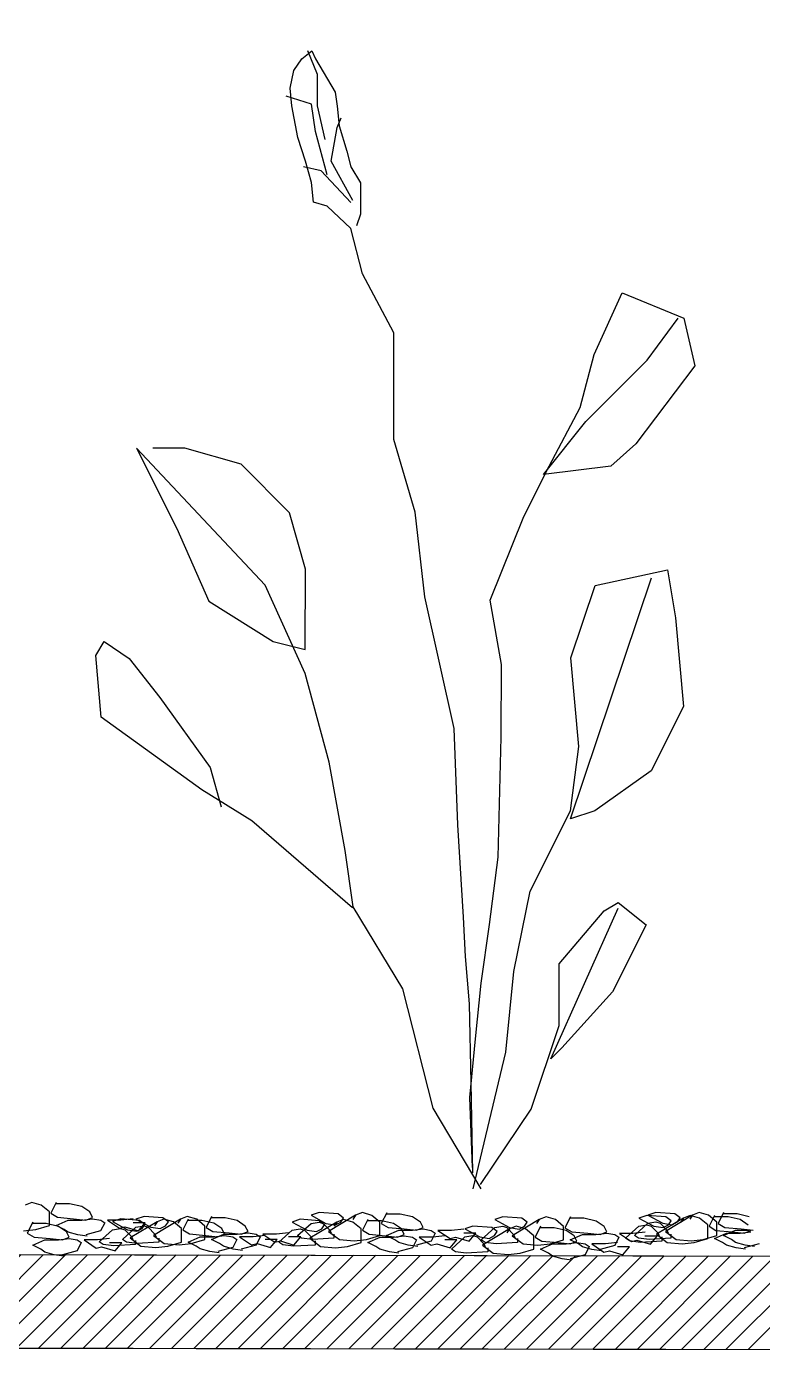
# Model space of a CAD drawing. Header units: feet. Extents: x 0 to 10.5, y 0 to 7.5.
# Drawn here: x 5.8904 to 6.117, y 3.8395 to 4.2494 of the extents above; entities that cross this region are included whole.
import ezdxf

# ---------------------------------------------------------------- set-up
doc = ezdxf.new("R2010")
doc.units = ezdxf.units.FT
doc.header["$MEASUREMENT"] = 0
doc.layers.add('MECK-DETAIL', color=7, linetype='CONTINUOUS')

msp = doc.modelspace()

# ---------------------------------------------------------------- hatches: boundary and pattern name
at = {"layer": 'MECK-DETAIL'}
h = msp.add_hatch(dxfattribs=at)
h.set_pattern_fill('ANSI31', color=256, scale=0.038702, style=0)
h.set_pattern_definition([(45, (-63.685412, -38.2201696), (-0.00342077202, 0.00342077202), [])])
h.paths.add_polyline_path([(3.82192, 4.4973), (4.78339, 3.87347), (7.55243, 3.86831), (8.51066, 4.48992), (8.51846, 4.46065), (7.56349, 3.83949), (4.77485, 3.84468), (3.82212, 4.46211)])

# ---------------------------------------------------------------- linework, layer by layer
for p, q in [((5.97272, 4.23592), (5.97515, 4.23955)), ((5.97515, 4.23955), (5.97818, 4.24196)), ((5.97999, 4.2347), (5.97697, 4.24197)), ((5.97818, 4.24196), (5.97939, 4.23954)), ((5.97939, 4.23954), (5.98543, 4.22924)), ((5.9715, 4.23048), (5.97272, 4.23592)), ((5.97997, 4.22502), (5.97999, 4.2347)), ((5.97815, 4.22563), (5.97028, 4.22806)), ((5.97209, 4.22503), (5.9715, 4.23048)), ((5.98543, 4.22924), (5.98603, 4.22501)), ((5.97389, 4.21535), (5.97209, 4.22503)), ((5.97935, 4.21715), (5.97815, 4.22563)), ((5.98237, 4.21473), (5.97997, 4.22502)), ((5.98603, 4.22501), (5.98662, 4.21895)), ((5.98601, 4.21835), (5.98723, 4.22137)), ((5.98662, 4.21895), (5.98903, 4.21108)), ((5.9763, 4.20808), (5.97389, 4.21535)), ((5.98296, 4.20383), (5.97935, 4.21715)), ((5.98418, 4.20807), (5.98601, 4.21835)), ((5.98903, 4.21108), (5.99023, 4.20624)), ((5.98114, 4.20505), (5.97569, 4.20627)), ((5.97811, 4.20142), (5.9763, 4.20808)), ((5.99082, 4.19595), (5.98418, 4.20807)), ((5.99023, 4.20624), (5.99325, 4.20139)), ((5.99021, 4.19535), (5.98114, 4.20505)), ((5.9787, 4.19537), (5.97811, 4.20142)), ((5.99325, 4.20139), (5.99324, 4.19534)), ((5.98294, 4.19415), (5.9787, 4.19537)), ((5.99021, 4.18727), (5.98294, 4.19415)), ((5.99324, 4.19534), (5.99323, 4.19171)), ((5.99323, 4.19171), (5.99201, 4.18808)), ((5.99382, 4.17334), (5.99021, 4.18727)), ((6.00348, 4.15517), (5.99382, 4.17334)), ((6.06518, 4.14856), (6.07383, 4.16747)), ((6.07383, 4.16747), (6.09276, 4.15969)), ((6.08154, 4.14681), (6.09104, 4.15969)), ((6.09276, 4.15969), (6.09618, 4.14506)), ((6.00343, 4.12238), (6.00348, 4.15517)), ((6.06084, 4.13222), (6.06518, 4.14856)), ((6.06256, 4.12791), (6.08154, 4.14681)), ((6.09618, 4.14506), (6.07805, 4.121)), ((6.05133, 4.11417), (6.06084, 4.13222)), ((6.04961, 4.11159), (6.06256, 4.12791)), ((6.01005, 4.09998), (6.00343, 4.12238)), ((6.07805, 4.121), (6.07028, 4.11413)), ((5.96383, 4.07755), (5.92425, 4.11972)), ((5.92425, 4.11972), (5.93659, 4.09494)), ((5.93912, 4.11969), (5.9292, 4.11971)), ((5.95646, 4.11471), (5.93912, 4.11969)), ((5.9713, 4.09982), (5.95646, 4.11471)), ((6.04355, 4.09869), (6.05133, 4.11417)), ((6.07028, 4.11413), (6.04961, 4.11159)), ((5.97623, 4.08248), (5.9713, 4.09982)), ((6.01303, 4.07395), (6.01005, 4.09998)), ((6.03317, 4.0729), (6.04355, 4.09869)), ((5.93659, 4.09494), (5.94647, 4.07263)), ((5.97618, 4.05772), (5.97623, 4.08248)), ((6.05788, 4.00557), (6.08281, 4.07981)), ((6.06545, 4.07736), (6.08777, 4.08227)), ((6.08777, 4.08227), (6.09022, 4.06741)), ((5.97617, 4.05029), (5.96383, 4.07755)), ((6.05798, 4.05509), (6.06545, 4.07736)), ((5.94647, 4.07263), (5.96627, 4.06021)), ((6.02204, 4.03339), (6.01303, 4.07395)), ((6.03658, 4.0531), (6.03317, 4.0729)), ((6.09022, 4.06741), (6.09265, 4.04017)), ((5.91164, 4.05582), (5.91423, 4.06012)), ((5.91423, 4.06012), (5.92197, 4.05494)), ((5.96627, 4.06021), (5.97618, 4.05772)), ((5.91333, 4.03689), (5.91164, 4.05582)), ((5.92197, 4.05494), (5.93143, 4.04288)), ((6.0604, 4.02785), (6.05798, 4.05509)), ((6.03653, 4.03073), (6.03658, 4.0531)), ((5.98356, 4.02304), (5.97617, 4.05029)), ((5.93143, 4.04288), (5.94689, 4.02134)), ((6.09265, 4.04017), (6.0827, 4.02038)), ((5.94429, 4.01446), (5.91333, 4.03689)), ((6.02319, 4.00374), (6.02204, 4.03339)), ((6.0356, 3.99373), (6.03653, 4.03073)), ((6.05789, 4.00804), (6.0604, 4.02785)), ((5.98846, 3.99579), (5.98356, 4.02304)), ((5.94689, 4.02134), (5.95031, 4.00928)), ((6.0827, 4.02038), (6.06533, 4.00803)), ((5.95978, 4.00496), (5.94429, 4.01446)), ((6.04545, 3.9833), (6.05789, 4.00804)), ((6.06533, 4.00803), (6.05788, 4.00557)), ((5.99074, 3.97823), (5.95978, 4.00496)), ((6.02496, 3.97529), (6.02319, 4.00374)), ((5.99091, 3.97845), (5.98846, 3.99579)), ((6.03298, 3.97309), (6.0356, 3.99373)), ((6.04045, 3.95855), (6.04545, 3.9833)), ((6.00619, 3.95325), (5.99091, 3.97845)), ((6.0518, 3.93166), (6.07256, 3.97808)), ((6.05444, 3.96091), (6.06825, 3.97723)), ((6.06825, 3.97723), (6.07256, 3.9798)), ((6.07256, 3.9798), (6.08116, 3.9729)), ((6.02554, 3.96319), (6.02496, 3.97529)), ((6.03036, 3.95502), (6.03298, 3.97309)), ((6.08116, 3.9729), (6.07079, 3.95227)), ((6.02673, 3.94867), (6.02554, 3.96319)), ((6.05441, 3.94198), (6.05444, 3.96091)), ((6.03792, 3.93379), (6.04045, 3.95855)), ((6.01558, 3.9165), (6.00619, 3.95325)), ((6.02861, 3.93782), (6.03036, 3.95502)), ((6.07079, 3.95227), (6.05525, 3.93509)), ((6.02729, 3.92446), (6.02673, 3.94867)), ((6.04574, 3.91618), (6.05441, 3.94198)), ((6.02685, 3.91975), (6.02861, 3.93782)), ((6.02793, 3.89171), (6.03792, 3.93379)), ((6.05525, 3.93509), (6.0518, 3.93166)), ((6.02784, 3.89662), (6.02729, 3.92446)), ((6.02768, 3.89824), (6.02685, 3.91975)), ((6.03041, 3.89171), (6.01558, 3.9165)), ((6.0302, 3.89298), (6.04574, 3.91618)), ((5.89197, 3.88749), (5.88989, 3.88667)), ((5.89488, 3.88666), (5.89197, 3.88749)), ((5.89738, 3.88457), (5.89488, 3.88666)), ((5.89946, 3.88748), (5.89779, 3.88416)), ((5.90362, 3.88706), (5.89946, 3.88706)), ((5.90736, 3.88622), (5.90362, 3.88706)), ((5.89737, 3.88042), (5.89738, 3.88457)), ((5.89779, 3.88416), (5.89987, 3.88291)), ((5.89987, 3.88291), (5.90486, 3.88248)), ((5.90486, 3.88248), (5.9086, 3.88206)), ((5.90735, 3.88206), (5.91068, 3.88247)), ((5.90985, 3.88455), (5.90736, 3.88622)), ((5.9086, 3.88206), (5.91068, 3.88289)), ((5.91068, 3.88289), (5.90985, 3.88455)), ((5.91068, 3.88247), (5.91318, 3.88205)), ((5.91934, 3.88239), (5.91684, 3.88157)), ((5.92516, 3.88197), (5.91934, 3.88239)), ((5.92316, 3.88245), (5.91942, 3.88204)), ((5.92654, 3.88318), (5.92404, 3.88235)), ((5.92404, 3.88235), (5.92861, 3.87985)), ((5.93236, 3.88275), (5.92654, 3.88318)), ((5.93265, 3.88237), (5.93057, 3.88154)), ((5.93402, 3.8815), (5.93236, 3.88275)), ((5.93556, 3.88153), (5.93265, 3.88237)), ((5.93985, 3.88315), (5.93777, 3.88232)), ((5.94014, 3.88235), (5.93847, 3.87903)), ((5.94276, 3.88231), (5.93985, 3.88315)), ((5.94734, 3.88314), (5.94567, 3.87982)), ((5.9515, 3.88271), (5.94734, 3.88272)), ((5.95524, 3.88188), (5.9515, 3.88271)), ((5.98048, 3.88437), (5.97798, 3.88354)), ((5.97798, 3.88354), (5.98255, 3.88104)), ((5.9863, 3.88394), (5.98048, 3.88437)), ((5.99171, 3.88352), (5.98338, 3.87855)), ((5.98796, 3.88269), (5.9863, 3.88394)), ((5.98713, 3.88145), (5.98796, 3.88269)), ((5.99171, 3.88352), (5.99087, 3.88227)), ((5.99379, 3.88435), (5.99171, 3.88352)), ((5.9967, 3.88351), (5.99379, 3.88435)), ((5.99919, 3.88143), (5.9967, 3.88351)), ((6.00128, 3.88433), (5.99961, 3.88101)), ((6.00543, 3.88391), (6.00127, 3.88392)), ((6.00918, 3.88307), (6.00543, 3.88391)), ((6.01167, 3.8814), (6.00918, 3.88307)), ((6.03704, 3.88306), (6.03454, 3.88223)), ((6.04286, 3.88263), (6.03704, 3.88306)), ((6.04452, 3.88138), (6.04286, 3.88263)), ((6.05035, 3.88304), (6.04827, 3.88221)), ((6.05326, 3.8822), (6.05035, 3.88304)), ((6.05784, 3.88302), (6.05617, 3.8797)), ((6.06199, 3.8826), (6.05783, 3.88261)), ((6.06574, 3.88176), (6.06199, 3.8826)), ((6.08144, 3.88351), (6.07894, 3.88268)), ((6.07894, 3.88268), (6.08351, 3.88018)), ((6.08726, 3.88308), (6.08144, 3.88351)), ((6.08421, 3.88439), (6.08171, 3.88356)), ((6.08171, 3.88356), (6.08628, 3.88106)), ((6.09003, 3.88396), (6.08421, 3.88439)), ((6.09267, 3.88266), (6.08434, 3.87769)), ((6.09544, 3.88354), (6.08711, 3.87857)), ((6.08892, 3.88183), (6.08726, 3.88308)), ((6.0917, 3.88271), (6.09003, 3.88396)), ((6.09086, 3.88147), (6.0917, 3.88271)), ((6.09267, 3.88266), (6.09183, 3.88141)), ((6.09475, 3.88348), (6.09267, 3.88266)), ((6.09544, 3.88354), (6.09461, 3.88229)), ((6.09766, 3.88265), (6.09475, 3.88348)), ((6.09752, 3.88437), (6.09544, 3.88354)), ((6.10043, 3.88353), (6.09752, 3.88437)), ((6.10015, 3.88057), (6.09766, 3.88265)), ((6.10292, 3.88145), (6.10043, 3.88353)), ((6.10224, 3.88347), (6.10057, 3.88015)), ((6.1064, 3.88305), (6.10224, 3.88305)), ((6.10501, 3.88435), (6.10334, 3.88103)), ((6.10917, 3.88393), (6.10501, 3.88394)), ((6.11014, 3.88221), (6.1064, 3.88305)), ((6.11291, 3.88309), (6.10917, 3.88393)), ((5.88946, 3.87877), (5.89321, 3.87918)), ((5.89225, 3.88138), (5.89058, 3.87806)), ((5.89641, 3.88096), (5.89225, 3.88096)), ((5.89321, 3.87918), (5.89737, 3.88042)), ((5.90015, 3.88012), (5.89641, 3.88096)), ((5.89945, 3.88041), (5.90319, 3.88207)), ((5.90194, 3.87916), (5.89945, 3.88041)), ((5.90265, 3.87845), (5.90015, 3.88012)), ((5.90319, 3.87833), (5.90194, 3.87916)), ((5.90348, 3.87679), (5.90265, 3.87845)), ((5.90319, 3.88207), (5.90735, 3.88206)), ((5.9061, 3.87749), (5.90319, 3.87833)), ((5.91317, 3.87873), (5.90859, 3.87749)), ((5.91267, 3.87534), (5.91684, 3.87907)), ((5.91442, 3.88122), (5.91317, 3.87873)), ((5.91318, 3.88205), (5.91442, 3.88122)), ((5.91942, 3.88204), (5.91526, 3.88205)), ((5.91526, 3.88205), (5.919, 3.87955)), ((5.91684, 3.88157), (5.92141, 3.87906)), ((5.91684, 3.87907), (5.91933, 3.87948)), ((5.919, 3.87955), (5.92066, 3.87996)), ((5.91933, 3.87948), (5.92058, 3.87906)), ((5.91987, 3.87612), (5.92404, 3.87986)), ((5.92058, 3.87906), (5.92266, 3.87698)), ((5.92066, 3.87996), (5.92482, 3.8787)), ((5.92141, 3.87906), (5.92432, 3.87864)), ((5.93057, 3.88154), (5.92224, 3.87657)), ((5.9269, 3.88119), (5.92316, 3.8812)), ((5.92404, 3.87986), (5.92653, 3.88027)), ((5.92432, 3.87864), (5.92599, 3.87947)), ((5.92482, 3.8787), (5.9269, 3.88119)), ((5.92682, 3.88072), (5.92516, 3.88197)), ((5.92599, 3.87947), (5.92682, 3.88072)), ((5.92653, 3.88027), (5.92778, 3.87985)), ((5.92778, 3.87985), (5.92986, 3.87777)), ((5.92861, 3.87985), (5.93152, 3.87943)), ((5.93777, 3.88232), (5.92944, 3.87735)), ((5.93057, 3.88154), (5.92974, 3.88029)), ((5.93152, 3.87943), (5.93319, 3.88025)), ((5.93319, 3.88025), (5.93402, 3.8815)), ((5.93805, 3.87945), (5.93556, 3.88153)), ((5.93777, 3.88232), (5.93693, 3.88108)), ((5.93805, 3.87529), (5.93805, 3.87945)), ((5.93847, 3.87903), (5.94055, 3.87778)), ((5.9443, 3.88193), (5.94014, 3.88194)), ((5.94525, 3.88023), (5.94276, 3.88231)), ((5.94804, 3.88109), (5.9443, 3.88193)), ((5.94524, 3.87608), (5.94525, 3.88023)), ((5.94567, 3.87982), (5.94774, 3.87857)), ((5.94774, 3.87857), (5.95274, 3.87814)), ((5.95053, 3.87942), (5.94804, 3.88109)), ((5.95136, 3.87776), (5.95053, 3.87942)), ((5.95773, 3.88021), (5.95524, 3.88188)), ((5.95648, 3.87772), (5.95856, 3.87855)), ((5.95856, 3.87855), (5.95773, 3.88021)), ((5.968, 3.87524), (5.97217, 3.87897)), ((5.97217, 3.87897), (5.97467, 3.87938)), ((5.97467, 3.88229), (5.97218, 3.88146)), ((5.97218, 3.88146), (5.97675, 3.87896)), ((5.97381, 3.87732), (5.97797, 3.88105)), ((5.9805, 3.88186), (5.97467, 3.88229)), ((5.97467, 3.87938), (5.97591, 3.87896)), ((5.97591, 3.87896), (5.97799, 3.87688)), ((5.97675, 3.87896), (5.97966, 3.87854)), ((5.9859, 3.88144), (5.97757, 3.87647)), ((5.97797, 3.88105), (5.98047, 3.88146)), ((5.97966, 3.87854), (5.98132, 3.87937)), ((5.98047, 3.88146), (5.98172, 3.88104)), ((5.98216, 3.88061), (5.9805, 3.88186)), ((5.98132, 3.87937), (5.98216, 3.88061)), ((5.98172, 3.88104), (5.98379, 3.87896)), ((5.98255, 3.88104), (5.98546, 3.88062)), ((5.98338, 3.87855), (5.9867, 3.87605)), ((5.98379, 3.87896), (5.98421, 3.87813)), ((5.9859, 3.88144), (5.98507, 3.88019)), ((5.98546, 3.88062), (5.98713, 3.88145)), ((5.98798, 3.88226), (5.9859, 3.88144)), ((5.99089, 3.88143), (5.98798, 3.88226)), ((5.99339, 3.87935), (5.99089, 3.88143)), ((5.99338, 3.87519), (5.99339, 3.87935)), ((5.99547, 3.88225), (5.9938, 3.87893)), ((5.9938, 3.87893), (5.99588, 3.87768)), ((5.99963, 3.88183), (5.99547, 3.88183)), ((5.99918, 3.87727), (5.99919, 3.88143)), ((5.99961, 3.88101), (6.00168, 3.87976)), ((6.00337, 3.88099), (5.99963, 3.88183)), ((6.00126, 3.87727), (6.00501, 3.87892)), ((6.00168, 3.87976), (6.00667, 3.87934)), ((6.00587, 3.87932), (6.00337, 3.88099)), ((6.00501, 3.87892), (6.00917, 3.87892)), ((6.0067, 3.87766), (6.00587, 3.87932)), ((6.00667, 3.87934), (6.01042, 3.87891)), ((6.00917, 3.87892), (6.0125, 3.87932)), ((6.01042, 3.87891), (6.0125, 3.87974)), ((6.0125, 3.87974), (6.01167, 3.8814)), ((6.0125, 3.87932), (6.01499, 3.8789)), ((6.01499, 3.8789), (6.01624, 3.87807)), ((6.02123, 3.87889), (6.01707, 3.8789)), ((6.01707, 3.8789), (6.02081, 3.8764)), ((6.02498, 3.8793), (6.02123, 3.87889)), ((6.02785, 3.88018), (6.02535, 3.87935)), ((6.02535, 3.87935), (6.02992, 3.87685)), ((6.03367, 3.87975), (6.02785, 3.88018)), ((6.03037, 3.87601), (6.03453, 3.87974)), ((6.03908, 3.87933), (6.03075, 3.87436)), ((6.03533, 3.8785), (6.03367, 3.87975)), ((6.0345, 3.87726), (6.03533, 3.8785)), ((6.03453, 3.87974), (6.03703, 3.88015)), ((6.03454, 3.88223), (6.03911, 3.87973)), ((6.03703, 3.88015), (6.03828, 3.87973)), ((6.03908, 3.87933), (6.03824, 3.87808)), ((6.03828, 3.87973), (6.04035, 3.87765)), ((6.04116, 3.88015), (6.03908, 3.87933)), ((6.03911, 3.87973), (6.04202, 3.87931)), ((6.04827, 3.88221), (6.03994, 3.87724)), ((6.04407, 3.87932), (6.04116, 3.88015)), ((6.04202, 3.87931), (6.04369, 3.88014)), ((6.04369, 3.88014), (6.04452, 3.88138)), ((6.04656, 3.87724), (6.04407, 3.87932)), ((6.04865, 3.88014), (6.04698, 3.87682)), ((6.04827, 3.88221), (6.04743, 3.88096)), ((6.05281, 3.87972), (6.04865, 3.87972)), ((6.05655, 3.87888), (6.05281, 3.87972)), ((6.05575, 3.88012), (6.05326, 3.8822)), ((6.05574, 3.87596), (6.05575, 3.88012)), ((6.05617, 3.8797), (6.05824, 3.87845)), ((6.05904, 3.87721), (6.05655, 3.87888)), ((6.05824, 3.87845), (6.06323, 3.87802)), ((6.06823, 3.88009), (6.06574, 3.88176)), ((6.06698, 3.8776), (6.06906, 3.87843)), ((6.06906, 3.87843), (6.06823, 3.88009)), ((6.07477, 3.87646), (6.07893, 3.88019)), ((6.08083, 3.87835), (6.07708, 3.87794)), ((6.07754, 3.87734), (6.08171, 3.88107)), ((6.07893, 3.88019), (6.08143, 3.8806)), ((6.08143, 3.8806), (6.08268, 3.88018)), ((6.08171, 3.88107), (6.0842, 3.88148)), ((6.08268, 3.88018), (6.08475, 3.8781)), ((6.08351, 3.88018), (6.08642, 3.87976)), ((6.0842, 3.88148), (6.08545, 3.88106)), ((6.08545, 3.88106), (6.08753, 3.87898)), ((6.08628, 3.88106), (6.0892, 3.88064)), ((6.08642, 3.87976), (6.08809, 3.88059)), ((6.08711, 3.87857), (6.09043, 3.87607)), ((6.08753, 3.87898), (6.08794, 3.87815)), ((6.08809, 3.88059), (6.08892, 3.88183)), ((6.0892, 3.88064), (6.09086, 3.88147)), ((6.10014, 3.87641), (6.10015, 3.88057)), ((6.10057, 3.88015), (6.10264, 3.8789)), ((6.10264, 3.8789), (6.10764, 3.87847)), ((6.10292, 3.87729), (6.10292, 3.88145)), ((6.10334, 3.88103), (6.10542, 3.87978)), ((6.105, 3.87729), (6.10874, 3.87894)), ((6.10542, 3.87978), (6.11041, 3.87936)), ((6.10764, 3.87847), (6.11138, 3.87805)), ((6.10874, 3.87894), (6.1129, 3.87894)), ((6.11013, 3.87805), (6.11346, 3.87846)), ((6.11263, 3.88054), (6.11014, 3.88221)), ((6.11041, 3.87936), (6.11415, 3.87893)), ((6.11138, 3.87805), (6.11346, 3.87888)), ((5.89058, 3.87806), (5.89266, 3.87681)), ((5.89224, 3.87431), (5.89599, 3.87597)), ((5.89473, 3.87306), (5.89224, 3.87431)), ((5.89266, 3.87681), (5.89765, 3.87638)), ((5.89599, 3.87597), (5.90015, 3.87596)), ((5.89765, 3.87638), (5.90139, 3.87596)), ((5.90015, 3.87596), (5.90347, 3.87637)), ((5.90139, 3.87596), (5.90348, 3.87679)), ((5.90347, 3.87637), (5.90597, 3.87595)), ((5.90722, 3.87512), (5.90596, 3.87263)), ((5.90597, 3.87595), (5.90722, 3.87512)), ((5.90901, 3.87707), (5.9061, 3.87749)), ((5.91221, 3.87594), (5.90805, 3.87595)), ((5.90805, 3.87595), (5.91179, 3.87345)), ((5.91595, 3.87635), (5.91221, 3.87594)), ((5.91392, 3.87451), (5.91267, 3.87534)), ((5.91724, 3.87408), (5.91392, 3.87451)), ((5.9197, 3.87509), (5.91595, 3.8751)), ((5.9239, 3.87449), (5.91724, 3.87408)), ((5.91761, 3.87261), (5.9197, 3.87509)), ((5.92111, 3.87529), (5.91987, 3.87612)), ((5.92444, 3.87487), (5.92111, 3.87529)), ((5.92224, 3.87657), (5.92556, 3.87407)), ((5.92266, 3.87698), (5.92307, 3.87615)), ((5.9239, 3.87573), (5.9239, 3.87449)), ((5.9311, 3.87527), (5.92444, 3.87487)), ((5.92944, 3.87735), (5.93276, 3.87485)), ((5.92986, 3.87777), (5.93027, 3.87694)), ((5.9311, 3.87652), (5.9311, 3.87527)), ((5.93276, 3.87485), (5.93734, 3.87443)), ((5.93388, 3.87405), (5.93805, 3.87529)), ((5.93734, 3.87443), (5.94108, 3.87484)), ((5.94013, 3.87529), (5.94387, 3.87694)), ((5.94262, 3.87404), (5.94013, 3.87529)), ((5.94055, 3.87778), (5.94554, 3.87736)), ((5.94108, 3.87484), (5.94524, 3.87608)), ((5.94387, 3.87694), (5.94803, 3.87694)), ((5.94554, 3.87736), (5.94928, 3.87693)), ((5.94732, 3.87607), (5.95107, 3.87773)), ((5.94982, 3.87482), (5.94732, 3.87607)), ((5.94803, 3.87694), (5.95136, 3.87735)), ((5.94928, 3.87693), (5.95136, 3.87776)), ((5.95106, 3.87399), (5.94982, 3.87482)), ((5.95107, 3.87773), (5.95523, 3.87772)), ((5.95136, 3.87735), (5.95386, 3.87693)), ((5.95274, 3.87814), (5.95648, 3.87772)), ((5.9551, 3.87609), (5.95385, 3.8736)), ((5.95386, 3.87693), (5.9551, 3.87609)), ((5.95523, 3.87772), (5.95856, 3.87813)), ((5.9601, 3.87691), (5.95594, 3.87692)), ((5.95594, 3.87692), (5.95968, 3.87442)), ((5.96105, 3.87438), (5.95647, 3.87315)), ((5.95856, 3.87813), (5.96105, 3.87771)), ((5.95968, 3.87442), (5.96134, 3.87483)), ((5.96384, 3.87732), (5.9601, 3.87691)), ((5.96105, 3.87771), (5.9623, 3.87688)), ((5.9623, 3.87688), (5.96105, 3.87438)), ((5.96134, 3.87483), (5.9655, 3.87358)), ((5.96729, 3.8777), (5.96313, 3.87771)), ((5.96313, 3.87771), (5.96687, 3.87521)), ((5.96758, 3.87607), (5.96384, 3.87608)), ((5.9655, 3.87358), (5.96758, 3.87607)), ((5.96687, 3.87521), (5.96854, 3.87562)), ((5.97104, 3.87811), (5.96729, 3.8777)), ((5.96925, 3.8744), (5.968, 3.87524)), ((5.96854, 3.87562), (5.9727, 3.87436)), ((5.97258, 3.87398), (5.96925, 3.8744)), ((5.97478, 3.87685), (5.97104, 3.87686)), ((5.97923, 3.87438), (5.97258, 3.87398)), ((5.9727, 3.87436), (5.97478, 3.87685)), ((5.97505, 3.87649), (5.97381, 3.87732)), ((5.97838, 3.87606), (5.97505, 3.87649)), ((5.97757, 3.87647), (5.9809, 3.87397)), ((5.97799, 3.87688), (5.9784, 3.87605)), ((5.98504, 3.87647), (5.97838, 3.87606)), ((5.97924, 3.87563), (5.97923, 3.87438)), ((5.98504, 3.87771), (5.98504, 3.87647)), ((5.9867, 3.87605), (5.99128, 3.87562)), ((5.98922, 3.87395), (5.99338, 3.87519)), ((5.99128, 3.87562), (5.99502, 3.87603)), ((5.99502, 3.87603), (5.99918, 3.87727)), ((5.99546, 3.87519), (5.99921, 3.87684)), ((5.99795, 3.87393), (5.99546, 3.87519)), ((5.99588, 3.87768), (6.00087, 3.87725)), ((5.99921, 3.87684), (6.00337, 3.87683)), ((6.00087, 3.87725), (6.00461, 3.87683)), ((6.00376, 3.87602), (6.00126, 3.87727)), ((6.00337, 3.87683), (6.00669, 3.87724)), ((6.005, 3.87518), (6.00376, 3.87602)), ((6.00461, 3.87683), (6.0067, 3.87766)), ((6.00791, 3.87435), (6.005, 3.87518)), ((6.00669, 3.87724), (6.00919, 3.87682)), ((6.01082, 3.87393), (6.00791, 3.87435)), ((6.01044, 3.87599), (6.00918, 3.8735)), ((6.00919, 3.87682), (6.01044, 3.87599)), ((6.01499, 3.87558), (6.01041, 3.87434)), ((6.01543, 3.87681), (6.01127, 3.87682)), ((6.01127, 3.87682), (6.01501, 3.87432)), ((6.01624, 3.87807), (6.01499, 3.87558)), ((6.01501, 3.87432), (6.01667, 3.87473)), ((6.01917, 3.87722), (6.01543, 3.87681)), ((6.01667, 3.87473), (6.02083, 3.87348)), ((6.02292, 3.87597), (6.01917, 3.87597)), ((6.02081, 3.8764), (6.02248, 3.87681)), ((6.02083, 3.87348), (6.02292, 3.87597)), ((6.02118, 3.87313), (6.02535, 3.87686)), ((6.02248, 3.87681), (6.02663, 3.87556)), ((6.02872, 3.87805), (6.02498, 3.87805)), ((6.02535, 3.87686), (6.02784, 3.87727)), ((6.02663, 3.87556), (6.02872, 3.87805)), ((6.02784, 3.87727), (6.02909, 3.87685)), ((6.02909, 3.87685), (6.03117, 3.87477)), ((6.02992, 3.87685), (6.03283, 3.87643)), ((6.03161, 3.87517), (6.03037, 3.87601)), ((6.03075, 3.87436), (6.03407, 3.87186)), ((6.03117, 3.87477), (6.03158, 3.87394)), ((6.03494, 3.87475), (6.03161, 3.87517)), ((6.03283, 3.87643), (6.0345, 3.87726)), ((6.0416, 3.87516), (6.03494, 3.87475)), ((6.03994, 3.87724), (6.04326, 3.87474)), ((6.04035, 3.87765), (6.04077, 3.87682)), ((6.0416, 3.8764), (6.0416, 3.87516)), ((6.04326, 3.87474), (6.04784, 3.87431)), ((6.04655, 3.87308), (6.04656, 3.87724)), ((6.04698, 3.87682), (6.04905, 3.87557)), ((6.04784, 3.87431), (6.05158, 3.87472)), ((6.04863, 3.87308), (6.05238, 3.87473)), ((6.04905, 3.87557), (6.05405, 3.87514)), ((6.05158, 3.87472), (6.05574, 3.87596)), ((6.05238, 3.87473), (6.05654, 3.87472)), ((6.05405, 3.87514), (6.05779, 3.87472)), ((6.05654, 3.87472), (6.05987, 3.87513)), ((6.05779, 3.87472), (6.05987, 3.87555)), ((6.05782, 3.87596), (6.06157, 3.87761)), ((6.06032, 3.8747), (6.05782, 3.87596)), ((6.05987, 3.87555), (6.05904, 3.87721)), ((6.05987, 3.87513), (6.06237, 3.87471)), ((6.06156, 3.87387), (6.06032, 3.8747)), ((6.06157, 3.87761), (6.06573, 3.8776)), ((6.06237, 3.87471), (6.06361, 3.87388)), ((6.06323, 3.87802), (6.06698, 3.8776)), ((6.06861, 3.8747), (6.06445, 3.87471)), ((6.06445, 3.87471), (6.06818, 3.87221)), ((6.06573, 3.8776), (6.06906, 3.87801)), ((6.07155, 3.87427), (6.06697, 3.87303)), ((6.07235, 3.87511), (6.06861, 3.8747)), ((6.06906, 3.87801), (6.07155, 3.87759)), ((6.07155, 3.87759), (6.0728, 3.87676)), ((6.0728, 3.87676), (6.07155, 3.87427)), ((6.07708, 3.87794), (6.07292, 3.87795)), ((6.07292, 3.87795), (6.07666, 3.87545)), ((6.07601, 3.87562), (6.07477, 3.87646)), ((6.07934, 3.8752), (6.07601, 3.87562)), ((6.07666, 3.87545), (6.07833, 3.87586)), ((6.07879, 3.87651), (6.07754, 3.87734)), ((6.07833, 3.87586), (6.08248, 3.8746)), ((6.08211, 3.87608), (6.07879, 3.87651)), ((6.086, 3.8756), (6.07934, 3.8752)), ((6.08457, 3.87709), (6.08082, 3.8771)), ((6.08877, 3.87649), (6.08211, 3.87608)), ((6.08248, 3.8746), (6.08457, 3.87709)), ((6.08434, 3.87769), (6.08766, 3.87519)), ((6.08475, 3.8781), (6.08517, 3.87727)), ((6.086, 3.87685), (6.086, 3.8756)), ((6.08766, 3.87519), (6.09224, 3.87476)), ((6.08877, 3.87773), (6.08877, 3.87649)), ((6.09043, 3.87607), (6.09501, 3.87564)), ((6.09224, 3.87476), (6.09598, 3.87517)), ((6.09501, 3.87564), (6.09875, 3.87605)), ((6.09598, 3.87517), (6.10014, 3.87641)), ((6.09875, 3.87605), (6.10292, 3.87729)), ((6.10222, 3.87641), (6.10597, 3.87806)), ((6.10472, 3.87515), (6.10222, 3.87641)), ((6.10596, 3.87432), (6.10472, 3.87515)), ((6.10749, 3.87604), (6.105, 3.87729)), ((6.10887, 3.87348), (6.10596, 3.87432)), ((6.10597, 3.87806), (6.11013, 3.87805)), ((6.10874, 3.8752), (6.10749, 3.87604)), ((6.11165, 3.87437), (6.10874, 3.8752)), ((6.11595, 3.87472), (6.11137, 3.87348)), ((6.11456, 3.87395), (6.11165, 3.87437)), ((5.32712, 3.87245), (7.55243, 3.86831)), ((5.89598, 3.87223), (5.89473, 3.87306)), ((5.89889, 3.87139), (5.89598, 3.87223)), ((5.9018, 3.87097), (5.89889, 3.87139)), ((5.90596, 3.87263), (5.90139, 3.87139)), ((5.91179, 3.87345), (5.91345, 3.87386)), ((5.91345, 3.87386), (5.91761, 3.87261)), ((5.92556, 3.87407), (5.93014, 3.87364)), ((5.93014, 3.87364), (5.93388, 3.87405)), ((5.94387, 3.8732), (5.94262, 3.87404)), ((5.94678, 3.87237), (5.94387, 3.8732)), ((5.94969, 3.87195), (5.94678, 3.87237)), ((5.95385, 3.8736), (5.94927, 3.87236)), ((5.95397, 3.87315), (5.95106, 3.87399)), ((5.95689, 3.87273), (5.95397, 3.87315)), ((5.9809, 3.87397), (5.98547, 3.87354)), ((5.98547, 3.87354), (5.98922, 3.87395)), ((5.9992, 3.8731), (5.99795, 3.87393)), ((6.00211, 3.87226), (5.9992, 3.8731)), ((6.00502, 3.87184), (6.00211, 3.87226)), ((6.00918, 3.8735), (6.00461, 3.87226)), ((6.02243, 3.87229), (6.02118, 3.87313)), ((6.02575, 3.87187), (6.02243, 3.87229)), ((6.03241, 3.87227), (6.02575, 3.87187)), ((6.03241, 3.87352), (6.03241, 3.87227)), ((6.03407, 3.87186), (6.03865, 3.87143)), ((6.03865, 3.87143), (6.04239, 3.87184)), ((6.04239, 3.87184), (6.04655, 3.87308)), ((6.05113, 3.87182), (6.04863, 3.87308)), ((6.05237, 3.87099), (6.05113, 3.87182)), ((6.05528, 3.87015), (6.05237, 3.87099)), ((6.0582, 3.86973), (6.05528, 3.87015)), ((6.06236, 3.87139), (6.05778, 3.87015)), ((6.06447, 3.87303), (6.06156, 3.87387)), ((6.06361, 3.87388), (6.06236, 3.87139)), ((6.06738, 3.87261), (6.06447, 3.87303)), ((6.06818, 3.87221), (6.06985, 3.87262)), ((6.06985, 3.87262), (6.07401, 3.87137)), ((6.07609, 3.87386), (6.07235, 3.87386)), ((6.07401, 3.87137), (6.07609, 3.87386)), ((6.11178, 3.87306), (6.10887, 3.87348)), ((4.77485, 3.84468), (7.56349, 3.83949))]:
    msp.add_line(p, q, dxfattribs=at)
msp.add_lwpolyline([(3.82192, 4.4973), (4.78339, 3.87347), (7.55243, 3.86831), (8.51066, 4.48992), (8.51846, 4.46065), (7.56349, 3.83949), (4.77485, 3.84468), (3.82212, 4.46211)], close=True, dxfattribs=at)

doc.saveas('drawing.dxf')
